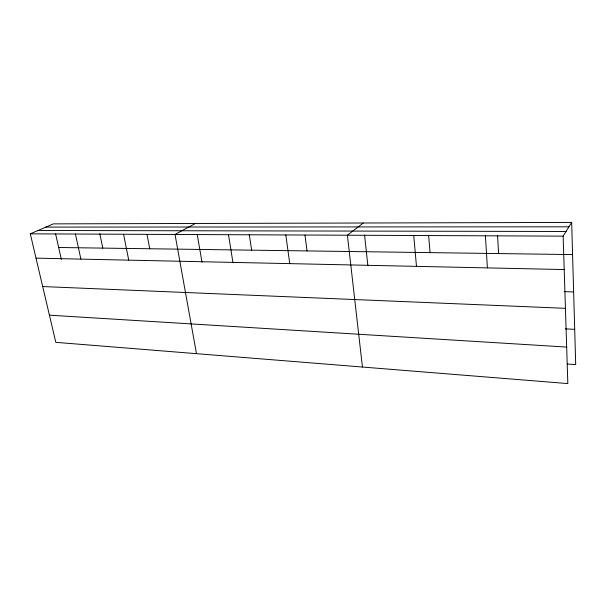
<?xml version="1.0" encoding="UTF-8"?>
<svg xmlns="http://www.w3.org/2000/svg" width="606" height="606" viewBox="0 0 606 606"><rect width="100%" height="100%" fill="white"/><g stroke="black" fill="none" stroke-linecap="round" stroke-linejoin="round"><path stroke-width="0.91" d="M563.141 236.143L571.663 222.425L53.336 223.872L30.3 233.84L55.813 342.345L567.83 383.575L563.141 236.143L30.3 233.84M363.274 223.008L347.389 235.211L362.441 367.039M195.352 223.478L175.028 234.469L196.48 353.677M45.897 227.091L568.928 226.818M38.064 230.485L566.034 231.477M58.661 247.498L572.572 254.588M36.012 258.141L564.201 269.556M564.277 291.645L573.64 291.956M42.693 286.547L565.436 308.325M565.345 328.853L574.7 329.346M49.419 315.173L566.663 347.071M567.284 364.009L575.7 364.6L571.663 222.425M55.593 233.871L61.365 259.474M75.424 234.037L80.893 259.11M99.785 233.674L102.793 248.104M123.563 234.242L128.737 260.141M147.016 234.393L149.75 248.755M197.261 234.605L202.01 262.315M228.5 234.696L232.916 262.398M249.263 234.431L251.649 250.164M285.805 234.946L289.751 263.625M305 235.204L307.045 250.929M364.577 235.06L367.872 265.693M413.739 235.499L416.481 266.36M428.662 235.863L430.055 252.626M485.429 235.802L487.398 267.897M497.587 235.757L498.594 253.573"/></g></svg>
